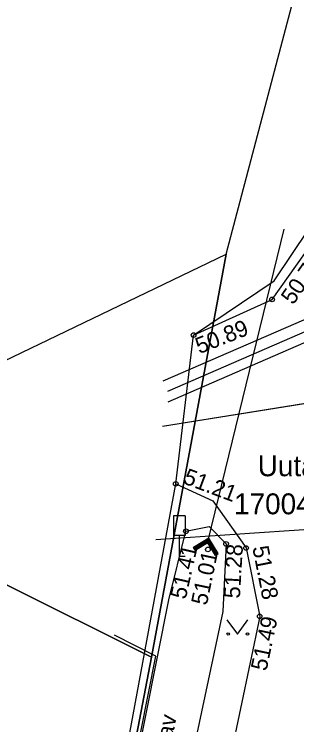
# Model space of a CAD drawing. Extents: x 643556 to 644095, y 6457390 to 6457860.
# Drawn here: x 643924.77 to 643936.95, y 6457621.42 to 6457652.02 of the extents above; entities that cross this region are included whole.
import ezdxf

# ---------------------------------------------------------------- set-up
doc = ezdxf.new("R2010")
doc.units = 0
for name, color, linetype in [('AED', 7, 'Continuous'), ('HALJASTUS', 7, 'Continuous'), ('KORGUS-EH2000', 7, 'Continuous'), ('KTRASS', 7, 'Continuous'), ('LIIKLUS', 7, 'Continuous'), ('MOOTPIIR', 7, 'Continuous'), ('MPOHULIIN', 7, 'Continuous'), ('PIIR', 7, 'Continuous'), ('SIOHULIIN', 7, 'Continuous'), ('SITRASS', 7, 'Continuous'), ('TEE', 7, 'Continuous'), ('TRUUP', 7, 'Continuous'), ('VEEKOGU', 7, 'Continuous'), ('VTRASS', 7, 'Continuous')]:
    doc.layers.add(name, color=color, linetype=linetype)

msp = doc.modelspace()

# ---------------------------------------------------------------- linework, layer by layer
at = {"layer": 'AED'}
msp.add_lwpolyline([(643927.94, 6457609.602), (643930.872, 6457624.371), (643929.095, 6457625.278)], dxfattribs=at)
at = {"layer": 'HALJASTUS'}
for p, q in [((643933.933, 6457625.932), (643934.396, 6457625.325)), ((643934.396, 6457625.325), (643934.842, 6457625.932))]:
    msp.add_line(p, q, dxfattribs=at)
for centre in [(643933.995, 6457625.325), (643934.824, 6457625.325)]:
    msp.add_circle(centre, 0.055, dxfattribs=at)
at = {"layer": 'KORGUS-EH2000'}
for centre in [(643935.883, 6457639.734), (643932.502, 6457638.199), (643931.732, 6457631.793), (643932.172, 6457629.749), (643933.12, 6457628.968), (643933.899, 6457629.207), (643934.762, 6457629.03), (643935.348, 6457626.086)]:
    msp.add_circle(centre, 0.1, dxfattribs=at)
at = {"layer": 'KTRASS'}
msp.add_line((643931.184, 6457636.223), (643945.266, 6457642.325), dxfattribs=at)
msp.add_lwpolyline([(643946.137, 6457646.826), (643945.707, 6457642.366), (643945.5, 6457641.895), (643931.382, 6457635.769)], dxfattribs=at)
at = {"layer": 'LIIKLUS'}
for p, q in [((643931.636, 6457630.416), (643931.636, 6457629.566)), ((643932.136, 6457630.416), (643931.636, 6457630.416)), ((643932.136, 6457630.416), (643932.136, 6457629.566)), ((643932.136, 6457629.566), (643931.636, 6457629.566)), ((643931.886, 6457629.566), (643931.886, 6457628.666)), ((643932.136, 6457628.666), (643931.886, 6457628.666))]:
    msp.add_line(p, q, dxfattribs=at)
at = {"layer": 'MOOTPIIR'}
msp.add_lwpolyline([(643926.487, 6457603.427), (643931.732, 6457631.793), (643932.502, 6457638.199), (643935.968, 6457640.534), (643940.396, 6457647.124), (643946.639, 6457646.398), (643948.066, 6457644.123), (643958.339, 6457634.977), (643984.032, 6457609.343), (643983.773, 6457609.022), (643981.784, 6457606.85), (643979.82, 6457602.988), (643977.605, 6457593.134), (643977.002, 6457593.255), (643959.342, 6457596.608), (643939.531, 6457600.236), (643937.641, 6457600.893), (643937.242, 6457600.961), (643930.4, 6457602.127), (643929.613, 6457602.336), (643926.863, 6457603.217)], close=True, dxfattribs=at)
at = {"layer": 'MPOHULIIN'}
msp.add_lwpolyline([(643931.166, 6457634.28), (643947.239, 6457636.848), (643973.14, 6457622.646), (643975.811, 6457626.742)], dxfattribs=at)
at = {"layer": 'PIIR'}
msp.add_lwpolyline([(643893.6, 6457458.36), (643908.02, 6457514.85), (643917.76, 6457562.54), (643924.07, 6457589.85), (643930.69, 6457624.33), (643933.9, 6457641.68), (643940.29, 6457665.88), (643962.06, 6457742.49)], dxfattribs=at)
for points in [[(643933.9, 6457641.68), (643930.69, 6457624.33), (643924.21, 6457627.56), (643903.01, 6457617.85), (643826.12, 6457581.61), (643810.31, 6457573.05), (643747.54, 6457544.43), (643690.88, 6457517.6), (643682.44, 6457513.67), (643660.72, 6457503.45), (643611.69, 6457480.38), (643556.04, 6457454.25), (643559.88, 6457465.04), (643621.69, 6457493.88), (643661.06, 6457512.31), (643675.54, 6457519.09), (643683.74, 6457526.24), (643807.33, 6457582.88), (643820.69, 6457588.29), (643863.66, 6457608.64), (643889.53, 6457621.03), (643915.12, 6457632.65)], [(643898.41, 6457594.93), (643903.01, 6457617.85), (643924.21, 6457627.56), (643930.69, 6457624.33), (643924.07, 6457589.85)]]:
    msp.add_lwpolyline(points, close=True, dxfattribs=at)
at = {"layer": 'SIOHULIIN'}
msp.add_line((643931.166, 6457634.28), (643947.239, 6457636.848), dxfattribs=at)
at = {"layer": 'SITRASS'}
msp.add_line((643939.243, 6457629.944), (643930.877, 6457629.378), dxfattribs=at)
at = {"layer": 'TEE'}
for points in [[(643932.502, 6457638.199), (643935.883, 6457639.734), (643938.386, 6457643.249), (643940.396, 6457647.124)], [(643931.732, 6457631.793), (643933.323, 6457631.054), (643934.762, 6457629.03), (643935.348, 6457626.086), (643933.267, 6457616.173), (643930.4, 6457602.127)]]:
    msp.add_lwpolyline(points, dxfattribs=at)
at = {"layer": 'TRUUP'}
for p, q in [((643933.132, 6457629.354), (643936.404, 6457642.757)), ((643933.156, 6457629.452), (643932.491, 6457629.048)), ((643933.132, 6457629.354), (643932.528, 6457628.987)), ((643933, 6457629.191), (643932.987, 6457629.35)), ((643933.024, 6457629.205), (643933.011, 6457629.364)), ((643933.048, 6457629.22), (643933.035, 6457629.379)), ((643933.072, 6457629.234), (643933.059, 6457629.393)), ((643933.096, 6457629.249), (643933.083, 6457629.408)), ((643933.122, 6457629.233), (643933.107, 6457629.422)), ((643933.151, 6457629.186), (643933.131, 6457629.437)), ((643933.499, 6457628.75), (643933.132, 6457629.354)), ((643933.18, 6457629.138), (643933.155, 6457629.451)), ((643933.56, 6457628.787), (643933.156, 6457629.452)), ((643933.208, 6457629.091), (643933.183, 6457629.406)), ((643933.237, 6457629.043), (643933.212, 6457629.359)), ((643932.565, 6457628.926), (643932.491, 6457629.048)), ((643932.513, 6457629.012), (643932.509, 6457629.059)), ((643932.541, 6457628.964), (643932.533, 6457629.073)), ((643932.569, 6457628.929), (643932.557, 6457629.088)), ((643933.108, 6457629.256), (643932.565, 6457628.926)), ((643932.593, 6457628.944), (643932.581, 6457629.102)), ((643932.617, 6457628.958), (643932.605, 6457629.117)), ((643932.641, 6457628.973), (643932.628, 6457629.132)), ((643932.665, 6457628.987), (643932.652, 6457629.146)), ((643932.689, 6457629.002), (643932.676, 6457629.161)), ((643932.713, 6457629.016), (643932.7, 6457629.175)), ((643932.737, 6457629.031), (643932.724, 6457629.19)), ((643932.761, 6457629.045), (643932.748, 6457629.204)), ((643932.785, 6457629.06), (643932.772, 6457629.219)), ((643932.809, 6457629.074), (643932.796, 6457629.233)), ((643932.832, 6457629.089), (643932.82, 6457629.248)), ((643932.856, 6457629.103), (643932.844, 6457629.262)), ((643932.88, 6457629.118), (643932.868, 6457629.277)), ((643932.904, 6457629.133), (643932.892, 6457629.291)), ((643932.928, 6457629.147), (643932.916, 6457629.306)), ((643932.952, 6457629.162), (643932.94, 6457629.321)), ((643932.976, 6457629.176), (643932.963, 6457629.335)), ((643933.438, 6457628.713), (643933.108, 6457629.256)), ((643933.266, 6457628.996), (643933.241, 6457629.311)), ((643933.295, 6457628.949), (643933.27, 6457629.264)), ((643933.324, 6457628.901), (643933.299, 6457629.216)), ((643933.353, 6457628.854), (643933.328, 6457629.169)), ((643933.382, 6457628.806), (643933.357, 6457629.121)), ((643933.41, 6457628.759), (643933.385, 6457629.074)), ((643933.439, 6457628.713), (643933.414, 6457629.026)), ((643933.438, 6457628.713), (643933.56, 6457628.787)), ((643933.463, 6457628.728), (643933.443, 6457628.979)), ((643933.487, 6457628.742), (643933.472, 6457628.932)), ((643933.511, 6457628.757), (643933.501, 6457628.884)), ((643933.535, 6457628.771), (643933.53, 6457628.837))]:
    msp.add_line(p, q, dxfattribs=at)
at = {"layer": 'VEEKOGU'}
msp.add_lwpolyline([(643932.172, 6457629.749), (643933.165, 6457629.952), (643933.899, 6457629.207), (643933.755, 6457626.289), (643930.127, 6457609.209), (643928.048, 6457609.626), (643929.449, 6457616.829), (643931.438, 6457626.8)], close=True, dxfattribs=at)
at = {"layer": 'VTRASS'}
msp.add_lwpolyline([(643931.41, 6457635.321), (643944.846, 6457641.164), (643945.649, 6457641.493)], dxfattribs=at)

# ---------------------------------------------------------------- texts
at = {"layer": 'KORGUS-EH2000'}
for s, rotation, p in [(' 50.79', 55.7284, (643936.646, 6457639.253)), ('50.89', 21.5236, (643932.748, 6457637.375)), ('51.21', 339.3366, (643932.008, 6457631.825)), (' 51.41', 77.0581, (643932.098, 6457626.534)), ('51.28', 86.7173, (643934.495, 6457626.843)), (' 51.28', 281.1153, (643934.979, 6457629.311)), (' 51.01', 78.071, (643933.013, 6457626.275)), (' 51.49', 78.0332, (643935.586, 6457623.451))]:
    msp.add_text(s, height=0.7, rotation=rotation, dxfattribs=at).set_placement(p)
at = {"layer": 'PIIR'}
for s, p in [('Uuta tee T1', (643935.263, 6457632.12)), ('17004:006:0054', (643934.243, 6457630.481))]:
    msp.add_text(s, height=0.9, dxfattribs=at).set_placement(p)
at = {"layer": 'VEEKOGU'}
msp.add_text('Kraav', height=0.7, rotation=79.2765, dxfattribs=at).set_placement((643931.321, 6457619.381))

doc.saveas('drawing.dxf')
